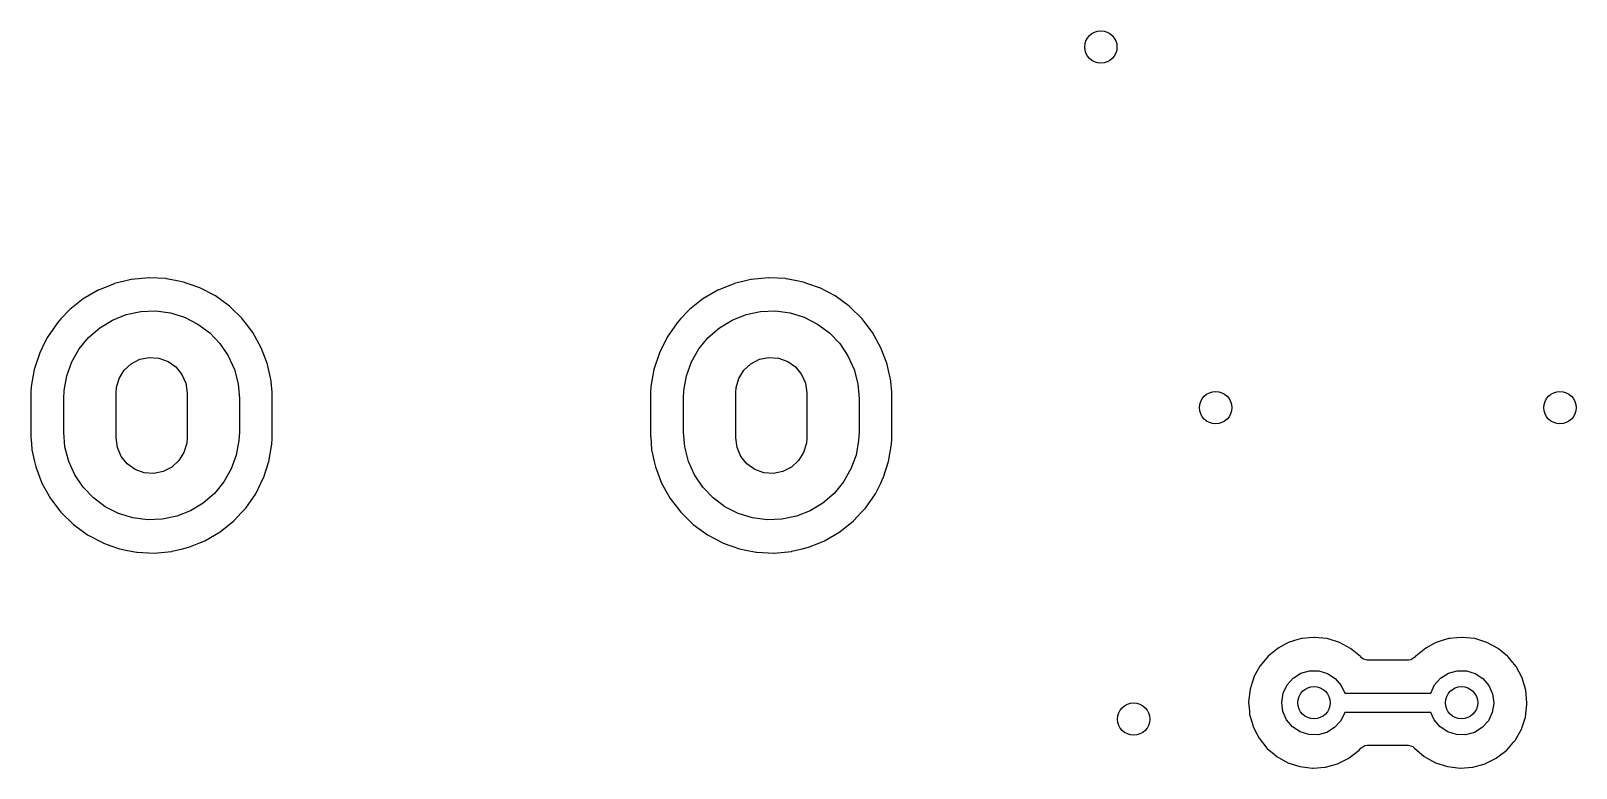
# Model space of a CAD drawing. Extents: x 108 to 192, y -154 to -46.
# Drawn here: x 122.87 to 146.81, y -104.64 to -93.22 of the extents above; entities that cross this region are included whole.
import ezdxf

# ---------------------------------------------------------------- set-up
doc = ezdxf.new("R2010")
doc.units = 0
doc.layers.add('BLACK', color=7, linetype='CONTINUOUS')

msp = doc.modelspace()

# ---------------------------------------------------------------- linework, layer by layer
at = {"layer": 'BLACK', "linetype": 'CONTINUOUS'}
for p, q in [((124.16, -97.1389), (123.917, -97.2373)), ((124.164, -97.1372), (124.16, -97.1389)), ((124.16, -97.1389), (124.16, -97.1389)), ((124.319, -97.0994), (124.164, -97.1372)), ((124.423, -97.0738), (124.319, -97.0994)), ((124.428, -97.0727), (124.423, -97.0738)), ((124.423, -97.0738), (124.423, -97.0738)), ((124.697, -97.047), (124.428, -97.0727)), ((124.702, -97.0472), (124.697, -97.047)), ((124.964, -97.0602), (124.702, -97.0472)), ((124.702, -97.0472), (124.702, -97.0472)), ((124.968, -97.0605), (124.964, -97.0602)), ((124.964, -97.0602), (124.964, -97.0602)), ((124.973, -97.0613), (124.968, -97.0605)), ((125.136, -97.0936), (124.973, -97.0613)), ((124.973, -97.0613), (124.973, -97.0613)), ((125.234, -97.1129), (125.136, -97.0936)), ((125.308, -97.1389), (125.234, -97.1129)), ((125.486, -97.2017), (125.308, -97.1389)), ((133.76, -97.1389), (133.517, -97.2373)), ((133.764, -97.1372), (133.76, -97.1389)), ((133.76, -97.1389), (133.76, -97.1389)), ((133.919, -97.0994), (133.764, -97.1372)), ((134.023, -97.0738), (133.919, -97.0994)), ((134.028, -97.0727), (134.023, -97.0738)), ((134.023, -97.0738), (134.023, -97.0738)), ((134.297, -97.047), (134.028, -97.0727)), ((134.302, -97.0472), (134.297, -97.047)), ((134.564, -97.0602), (134.302, -97.0472)), ((134.302, -97.0472), (134.302, -97.0472)), ((134.568, -97.0605), (134.564, -97.0602)), ((134.564, -97.0602), (134.564, -97.0602)), ((134.573, -97.0613), (134.568, -97.0605)), ((134.736, -97.0936), (134.573, -97.0613)), ((134.573, -97.0613), (134.573, -97.0613)), ((134.834, -97.1129), (134.736, -97.0936)), ((134.908, -97.1389), (134.834, -97.1129)), ((135.086, -97.2017), (134.908, -97.1389)), ((123.628, -97.4164), (123.474, -97.54)), ((123.679, -97.376), (123.628, -97.4164)), ((123.913, -97.239), (123.679, -97.376)), ((123.917, -97.2373), (123.913, -97.239)), ((125.49, -97.2032), (125.486, -97.2017)), ((125.486, -97.2017), (125.486, -97.2017)), ((125.73, -97.3295), (125.49, -97.2032)), ((125.949, -97.489), (125.73, -97.3295)), ((133.228, -97.4164), (133.074, -97.54)), ((133.279, -97.376), (133.228, -97.4164)), ((133.513, -97.239), (133.279, -97.376)), ((133.517, -97.2373), (133.513, -97.239)), ((135.09, -97.2032), (135.086, -97.2017)), ((135.086, -97.2017), (135.086, -97.2017)), ((135.33, -97.3295), (135.09, -97.2032)), ((135.549, -97.489), (135.33, -97.3295)), ((123.464, -97.5487), (123.336, -97.6852)), ((123.467, -97.5454), (123.464, -97.5487)), ((123.474, -97.54), (123.467, -97.5454)), ((124.135, -97.7018), (124.349, -97.6174)), ((124.349, -97.6174), (124.574, -97.5701)), ((124.574, -97.5701), (124.804, -97.5615)), ((124.804, -97.5615), (125.032, -97.5917)), ((125.032, -97.5917), (125.252, -97.6599)), ((125.252, -97.6599), (125.457, -97.7641)), ((125.967, -97.5063), (125.949, -97.489)), ((126.14, -97.6751), (125.967, -97.5063)), ((133.064, -97.5487), (132.936, -97.6852)), ((133.067, -97.5454), (133.064, -97.5487)), ((133.074, -97.54), (133.067, -97.5454)), ((133.735, -97.7018), (133.949, -97.6174)), ((133.949, -97.6174), (134.174, -97.5701)), ((134.174, -97.5701), (134.404, -97.5615)), ((134.404, -97.5615), (134.632, -97.5917)), ((134.632, -97.5917), (134.852, -97.6599)), ((134.852, -97.6599), (135.057, -97.7641)), ((135.567, -97.5063), (135.549, -97.489)), ((135.74, -97.6751), (135.567, -97.5063)), ((123.282, -97.7435), (123.127, -97.9663)), ((123.336, -97.6852), (123.282, -97.7435)), ((123.765, -97.9719), (123.939, -97.8211)), ((123.939, -97.8211), (124.135, -97.7018)), ((125.457, -97.7641), (125.641, -97.9014)), ((125.641, -97.9014), (125.8, -98.0678)), ((126.143, -97.6786), (126.14, -97.6751)), ((126.146, -97.6822), (126.143, -97.6786)), ((126.196, -97.7473), (126.146, -97.6822)), ((126.146, -97.6822), (126.146, -97.6822)), ((126.308, -97.8941), (126.196, -97.7473)), ((126.439, -98.1312), (126.308, -97.8941)), ((132.882, -97.7435), (132.727, -97.9663)), ((132.936, -97.6852), (132.882, -97.7435)), ((133.365, -97.9719), (133.539, -97.8211)), ((133.539, -97.8211), (133.735, -97.7018)), ((135.057, -97.7641), (135.241, -97.9014)), ((135.241, -97.9014), (135.4, -98.0678)), ((135.743, -97.6786), (135.74, -97.6751)), ((135.746, -97.6822), (135.743, -97.6786)), ((135.796, -97.7473), (135.746, -97.6822)), ((135.746, -97.6822), (135.746, -97.6822)), ((135.908, -97.8941), (135.796, -97.7473)), ((136.039, -98.1312), (135.908, -97.8941)), ((123.043, -98.1355), (123.007, -98.2091)), ((123.125, -97.9704), (123.043, -98.1355)), ((123.127, -97.9663), (123.125, -97.9704)), ((123.125, -97.9704), (123.125, -97.9704)), ((123.619, -98.1497), (123.765, -97.9719)), ((125.8, -98.0678), (125.928, -98.2586)), ((126.535, -98.3848), (126.439, -98.1312)), ((132.643, -98.1355), (132.607, -98.2091)), ((132.725, -97.9704), (132.643, -98.1355)), ((132.727, -97.9663), (132.725, -97.9704)), ((132.725, -97.9704), (132.725, -97.9704)), ((133.219, -98.1497), (133.365, -97.9719)), ((135.4, -98.0678), (135.528, -98.2586)), ((136.135, -98.3848), (136.039, -98.1312)), ((123.007, -98.2091), (122.922, -98.4668)), ((123.427, -98.5657), (123.505, -98.3495)), ((123.505, -98.3495), (123.619, -98.1497)), ((124.316, -98.4794), (124.426, -98.3784)), ((124.426, -98.3784), (124.559, -98.3106)), ((124.559, -98.3106), (124.705, -98.2811)), ((124.705, -98.2811), (124.854, -98.292)), ((124.854, -98.292), (124.995, -98.3426)), ((124.995, -98.3426), (125.117, -98.4291)), ((125.928, -98.2586), (126.023, -98.4683)), ((132.607, -98.2091), (132.522, -98.4668)), ((133.027, -98.5657), (133.105, -98.3495)), ((133.105, -98.3495), (133.219, -98.1497)), ((133.916, -98.4794), (134.026, -98.3784)), ((134.026, -98.3784), (134.159, -98.3106)), ((134.159, -98.3106), (134.305, -98.2811)), ((134.305, -98.2811), (134.454, -98.292)), ((134.454, -98.292), (134.595, -98.3426)), ((134.595, -98.3426), (134.717, -98.4291)), ((135.528, -98.2586), (135.623, -98.4683)), ((122.922, -98.4668), (122.876, -98.7339)), ((123.386, -98.792), (123.427, -98.5657)), ((124.196, -98.7497), (124.238, -98.6063)), ((124.238, -98.6063), (124.316, -98.4794)), ((125.117, -98.4291), (125.21, -98.5451)), ((125.21, -98.5451), (125.27, -98.6821)), ((126.023, -98.4683), (126.081, -98.6909)), ((126.536, -98.3892), (126.535, -98.3848)), ((126.593, -98.6451), (126.536, -98.3892)), ((126.536, -98.3892), (126.536, -98.3892)), ((132.522, -98.4668), (132.476, -98.7339)), ((132.986, -98.792), (133.027, -98.5657)), ((133.796, -98.7497), (133.838, -98.6063)), ((133.838, -98.6063), (133.916, -98.4794)), ((134.717, -98.4291), (134.81, -98.5451)), ((134.81, -98.5451), (134.87, -98.6821)), ((135.623, -98.4683), (135.681, -98.6909)), ((136.136, -98.3892), (136.135, -98.3848)), ((136.193, -98.6451), (136.136, -98.3892)), ((136.136, -98.3892), (136.136, -98.3892)), ((122.876, -98.7339), (122.871, -98.8196)), ((122.871, -98.8196), (122.871, -99.5089)), ((123.38, -98.92), (123.386, -98.792)), ((124.19, -98.83), (124.196, -98.7497)), ((124.19, -99.53), (124.19, -98.83)), ((125.27, -98.6821), (125.29, -98.83)), ((125.29, -98.83), (125.29, -99.53)), ((126.081, -98.6909), (126.1, -98.92)), ((126.594, -98.6495), (126.593, -98.6451)), ((126.594, -98.6541), (126.594, -98.6495)), ((126.606, -98.8212), (126.594, -98.6541)), ((126.608, -98.8511), (126.606, -98.8212)), ((126.608, -99.5404), (126.608, -98.8511)), ((132.476, -98.7339), (132.471, -98.8196)), ((132.471, -98.8196), (132.471, -99.5089)), ((132.98, -98.92), (132.986, -98.792)), ((133.79, -98.83), (133.796, -98.7497)), ((133.79, -99.53), (133.79, -98.83)), ((134.87, -98.6821), (134.89, -98.83)), ((134.89, -98.83), (134.89, -99.53)), ((135.681, -98.6909), (135.7, -98.92)), ((136.194, -98.6495), (136.193, -98.6451)), ((136.194, -98.6541), (136.194, -98.6495)), ((136.206, -98.8212), (136.194, -98.6541)), ((136.208, -98.8511), (136.206, -98.8212)), ((136.208, -99.5404), (136.208, -98.8511)), ((123.38, -99.44), (123.38, -98.92)), ((126.1, -98.92), (126.1, -99.44)), ((132.98, -99.44), (132.98, -98.92)), ((135.7, -98.92), (135.7, -99.44)), ((122.871, -99.5089), (122.872, -99.5112)), ((122.872, -99.5112), (122.88, -99.6222)), ((122.872, -99.5112), (122.872, -99.5112)), ((123.399, -99.6691), (123.38, -99.44)), ((124.21, -99.6779), (124.19, -99.53)), ((125.29, -99.53), (125.284, -99.6103)), ((126.094, -99.568), (126.053, -99.7943)), ((126.1, -99.44), (126.094, -99.568)), ((126.604, -99.6261), (126.608, -99.5404)), ((132.471, -99.5089), (132.472, -99.5112)), ((132.472, -99.5112), (132.48, -99.6222)), ((132.472, -99.5112), (132.472, -99.5112)), ((132.999, -99.6691), (132.98, -99.44)), ((133.81, -99.6779), (133.79, -99.53)), ((134.89, -99.53), (134.884, -99.6103)), ((135.694, -99.568), (135.653, -99.7943)), ((135.7, -99.44), (135.694, -99.568)), ((136.204, -99.6261), (136.208, -99.5404)), ((122.88, -99.6222), (122.886, -99.7105)), ((122.886, -99.7105), (122.887, -99.7149)), ((122.887, -99.7149), (122.887, -99.7149)), ((122.887, -99.7149), (122.926, -99.8932)), ((123.457, -99.8917), (123.399, -99.6691)), ((124.27, -99.8149), (124.21, -99.6779)), ((124.363, -99.9309), (124.27, -99.8149)), ((125.242, -99.7537), (125.164, -99.8806)), ((125.284, -99.6103), (125.242, -99.7537)), ((126.053, -99.7943), (125.975, -100.01)), ((126.558, -99.8932), (126.604, -99.6261)), ((132.48, -99.6222), (132.486, -99.7105)), ((132.486, -99.7105), (132.487, -99.7149)), ((132.487, -99.7149), (132.487, -99.7149)), ((132.487, -99.7149), (132.526, -99.8932)), ((133.057, -99.8917), (132.999, -99.6691)), ((133.87, -99.8149), (133.81, -99.6779)), ((133.963, -99.9309), (133.87, -99.8149)), ((134.842, -99.7537), (134.764, -99.8806)), ((134.884, -99.6103), (134.842, -99.7537)), ((135.653, -99.7943), (135.575, -100.01)), ((136.158, -99.8932), (136.204, -99.6261)), ((122.926, -99.8932), (122.945, -99.9752)), ((122.945, -99.9752), (123.041, -100.229)), ((123.552, -100.101), (123.457, -99.8917)), ((124.485, -100.017), (124.363, -99.9309)), ((124.626, -100.068), (124.485, -100.017)), ((124.921, -100.049), (124.775, -100.079)), ((125.054, -99.9816), (124.921, -100.049)), ((125.164, -99.8806), (125.054, -99.9816)), ((125.975, -100.01), (125.861, -100.21)), ((126.473, -100.151), (126.558, -99.8932)), ((132.526, -99.8932), (132.545, -99.9752)), ((132.545, -99.9752), (132.641, -100.229)), ((133.152, -100.101), (133.057, -99.8917)), ((134.085, -100.017), (133.963, -99.9309)), ((134.226, -100.068), (134.085, -100.017)), ((134.521, -100.049), (134.375, -100.079)), ((134.654, -99.9816), (134.521, -100.049)), ((134.764, -99.8806), (134.654, -99.9816)), ((135.575, -100.01), (135.461, -100.21)), ((136.073, -100.151), (136.158, -99.8932)), ((123.041, -100.229), (123.172, -100.466)), ((123.68, -100.292), (123.552, -100.101)), ((123.839, -100.459), (123.68, -100.292)), ((124.775, -100.079), (124.626, -100.068)), ((125.861, -100.21), (125.715, -100.388)), ((126.353, -100.394), (126.435, -100.229)), ((126.435, -100.229), (126.471, -100.155)), ((126.471, -100.155), (126.473, -100.151)), ((126.471, -100.155), (126.471, -100.155)), ((132.641, -100.229), (132.772, -100.466)), ((133.28, -100.292), (133.152, -100.101)), ((133.439, -100.459), (133.28, -100.292)), ((134.375, -100.079), (134.226, -100.068)), ((135.461, -100.21), (135.315, -100.388)), ((135.953, -100.394), (136.035, -100.229)), ((136.035, -100.229), (136.071, -100.155)), ((136.071, -100.155), (136.073, -100.151)), ((136.071, -100.155), (136.071, -100.155)), ((123.172, -100.466), (123.337, -100.681)), ((124.023, -100.596), (123.839, -100.459)), ((125.715, -100.388), (125.541, -100.539)), ((126.198, -100.616), (126.353, -100.394)), ((132.772, -100.466), (132.937, -100.681)), ((133.623, -100.596), (133.439, -100.459)), ((135.315, -100.388), (135.141, -100.539)), ((135.798, -100.616), (135.953, -100.394)), ((123.337, -100.681), (123.531, -100.871)), ((124.228, -100.7), (124.023, -100.596)), ((124.448, -100.768), (124.228, -100.7)), ((124.676, -100.798), (124.448, -100.768)), ((125.131, -100.743), (124.906, -100.79)), ((125.345, -100.658), (125.131, -100.743)), ((125.541, -100.539), (125.345, -100.658)), ((126.013, -100.815), (126.134, -100.685)), ((126.134, -100.685), (126.195, -100.62)), ((126.195, -100.62), (126.198, -100.616)), ((126.195, -100.62), (126.195, -100.62)), ((132.937, -100.681), (133.131, -100.871)), ((133.828, -100.7), (133.623, -100.596)), ((134.048, -100.768), (133.828, -100.7)), ((134.276, -100.798), (134.048, -100.768)), ((134.731, -100.743), (134.506, -100.79)), ((134.945, -100.658), (134.731, -100.743)), ((135.141, -100.539), (134.945, -100.658)), ((135.613, -100.815), (135.734, -100.685)), ((135.734, -100.685), (135.795, -100.62)), ((135.795, -100.62), (135.798, -100.616)), ((135.795, -100.62), (135.795, -100.62)), ((123.531, -100.871), (123.75, -101.031)), ((124.906, -100.79), (124.676, -100.798)), ((125.567, -101.121), (125.801, -100.984)), ((125.801, -100.984), (126.013, -100.815)), ((133.131, -100.871), (133.35, -101.031)), ((134.506, -100.79), (134.276, -100.798)), ((135.167, -101.121), (135.401, -100.984)), ((135.401, -100.984), (135.613, -100.815)), ((123.75, -101.031), (123.99, -101.157)), ((123.99, -101.157), (123.994, -101.158)), ((123.994, -101.158), (123.994, -101.158)), ((123.994, -101.158), (124.127, -101.205)), ((124.127, -101.205), (124.246, -101.247)), ((124.246, -101.247), (124.344, -101.266)), ((125.057, -101.286), (125.217, -101.247)), ((125.217, -101.247), (125.316, -101.223)), ((125.316, -101.223), (125.475, -101.158)), ((125.475, -101.158), (125.563, -101.123)), ((125.563, -101.123), (125.567, -101.121)), ((125.563, -101.123), (125.563, -101.123)), ((133.35, -101.031), (133.59, -101.157)), ((133.59, -101.157), (133.594, -101.158)), ((133.594, -101.158), (133.594, -101.158)), ((133.594, -101.158), (133.727, -101.205)), ((133.727, -101.205), (133.846, -101.247)), ((133.846, -101.247), (133.944, -101.266)), ((134.657, -101.286), (134.817, -101.247)), ((134.817, -101.247), (134.916, -101.223)), ((134.916, -101.223), (135.075, -101.158)), ((135.075, -101.158), (135.163, -101.123)), ((135.163, -101.123), (135.167, -101.121)), ((135.163, -101.123), (135.163, -101.123)), ((124.344, -101.266), (124.507, -101.299)), ((124.507, -101.299), (124.507, -101.299)), ((124.507, -101.299), (124.512, -101.3)), ((124.512, -101.3), (124.516, -101.3)), ((124.516, -101.3), (124.516, -101.3)), ((124.516, -101.3), (124.778, -101.313)), ((124.778, -101.313), (124.778, -101.313)), ((124.778, -101.313), (124.783, -101.313)), ((124.783, -101.313), (125.052, -101.287)), ((125.052, -101.287), (125.057, -101.286)), ((125.057, -101.286), (125.057, -101.286)), ((133.944, -101.266), (134.107, -101.299)), ((134.107, -101.299), (134.107, -101.299)), ((134.107, -101.299), (134.112, -101.3)), ((134.112, -101.3), (134.116, -101.3)), ((134.116, -101.3), (134.116, -101.3)), ((134.116, -101.3), (134.378, -101.313)), ((134.378, -101.313), (134.378, -101.313)), ((134.378, -101.313), (134.383, -101.313)), ((134.383, -101.313), (134.652, -101.287)), ((134.652, -101.287), (134.657, -101.286)), ((134.657, -101.286), (134.657, -101.286)), ((142.447, -102.669), (142.368, -102.692)), ((142.552, -102.638), (142.447, -102.669)), ((142.558, -102.637), (142.552, -102.638)), ((142.552, -102.638), (142.552, -102.638)), ((142.564, -102.636), (142.558, -102.637)), ((142.673, -102.626), (142.564, -102.636)), ((142.564, -102.636), (142.564, -102.636)), ((142.755, -102.619), (142.673, -102.626)), ((142.761, -102.619), (142.755, -102.619)), ((142.946, -102.639), (142.761, -102.619)), ((142.761, -102.619), (142.761, -102.619)), ((142.952, -102.639), (142.946, -102.639)), ((142.946, -102.639), (142.946, -102.639)), ((143.141, -102.698), (142.952, -102.639)), ((144.733, -102.669), (144.654, -102.692)), ((144.838, -102.638), (144.733, -102.669)), ((144.844, -102.637), (144.838, -102.638)), ((144.838, -102.638), (144.838, -102.638)), ((144.85, -102.636), (144.844, -102.637)), ((144.959, -102.626), (144.85, -102.636)), ((144.85, -102.636), (144.85, -102.636)), ((145.041, -102.619), (144.959, -102.626)), ((145.047, -102.619), (145.041, -102.619)), ((145.232, -102.639), (145.047, -102.619)), ((145.047, -102.619), (145.047, -102.619)), ((145.238, -102.639), (145.232, -102.639)), ((145.232, -102.639), (145.232, -102.639)), ((145.427, -102.698), (145.238, -102.639)), ((142.039, -102.908), (141.912, -103.059)), ((142.193, -102.784), (142.039, -102.908)), ((142.312, -102.722), (142.193, -102.784)), ((142.363, -102.695), (142.312, -102.722)), ((142.368, -102.692), (142.363, -102.695)), ((142.363, -102.695), (142.363, -102.695)), ((143.315, -102.792), (143.141, -102.698)), ((143.319, -102.796), (143.315, -102.792)), ((143.338, -102.811), (143.319, -102.796)), ((143.319, -102.796), (143.319, -102.796)), ((143.467, -102.918), (143.338, -102.811)), ((143.471, -102.923), (143.467, -102.918)), ((143.475, -102.927), (143.471, -102.923)), ((143.471, -102.923), (143.471, -102.923)), ((143.504, -102.953), (143.475, -102.927)), ((144.308, -102.928), (144.249, -102.968)), ((144.321, -102.913), (144.308, -102.928)), ((144.325, -102.908), (144.321, -102.913)), ((144.479, -102.784), (144.325, -102.908)), ((144.598, -102.722), (144.479, -102.784)), ((144.649, -102.695), (144.598, -102.722)), ((144.654, -102.692), (144.649, -102.695)), ((144.649, -102.695), (144.649, -102.695)), ((145.601, -102.792), (145.427, -102.698)), ((145.605, -102.796), (145.601, -102.792)), ((145.747, -102.913), (145.605, -102.796)), ((145.605, -102.796), (145.605, -102.796)), ((145.753, -102.918), (145.747, -102.913)), ((145.757, -102.923), (145.753, -102.918)), ((145.777, -102.947), (145.757, -102.923)), ((145.757, -102.923), (145.757, -102.923)), ((141.863, -103.148), (141.817, -103.233)), ((141.909, -103.065), (141.863, -103.148)), ((141.912, -103.059), (141.909, -103.065)), ((141.909, -103.065), (141.909, -103.065)), ((142.544, -103.176), (142.68, -103.137)), ((142.68, -103.137), (142.822, -103.137)), ((142.822, -103.137), (142.958, -103.178)), ((143.572, -102.974), (143.504, -102.953)), ((144.211, -102.974), (143.572, -102.974)), ((144.249, -102.968), (144.211, -102.974)), ((144.83, -103.176), (144.966, -103.137)), ((144.966, -103.137), (145.108, -103.137)), ((145.108, -103.137), (145.244, -103.178)), ((145.878, -103.071), (145.777, -102.947)), ((145.971, -103.246), (145.878, -103.071)), ((141.788, -103.321), (141.757, -103.421)), ((141.815, -103.239), (141.788, -103.321)), ((141.817, -103.233), (141.815, -103.239)), ((141.815, -103.239), (141.815, -103.239)), ((142.27, -103.486), (142.33, -103.357)), ((142.33, -103.357), (142.424, -103.251)), ((142.424, -103.251), (142.544, -103.176)), ((142.958, -103.178), (143.077, -103.255)), ((143.077, -103.255), (143.169, -103.363)), ((143.169, -103.363), (143.224, -103.482)), ((144.558, -103.482), (144.616, -103.357)), ((144.616, -103.357), (144.71, -103.251)), ((144.71, -103.251), (144.83, -103.176)), ((145.244, -103.178), (145.363, -103.255)), ((145.363, -103.255), (145.455, -103.363)), ((145.455, -103.363), (145.514, -103.492)), ((145.994, -103.321), (145.971, -103.246)), ((146.007, -103.364), (145.994, -103.321)), ((146.024, -103.422), (146.007, -103.364)), ((141.757, -103.421), (141.735, -103.618)), ((141.735, -103.618), (141.735, -103.624)), ((141.735, -103.624), (141.747, -103.762)), ((142.248, -103.626), (142.27, -103.486)), ((142.266, -103.766), (142.248, -103.626)), ((143.224, -103.482), (144.558, -103.482)), ((145.534, -103.644), (145.51, -103.784)), ((145.514, -103.492), (145.534, -103.632)), ((145.534, -103.632), (145.534, -103.644)), ((146.028, -103.435), (146.024, -103.422)), ((146.047, -103.632), (146.028, -103.435)), ((146.047, -103.66), (146.047, -103.632)), ((141.747, -103.762), (141.751, -103.815)), ((141.751, -103.815), (141.765, -103.862)), ((141.765, -103.862), (141.803, -103.996)), ((142.324, -103.896), (142.266, -103.766)), ((143.224, -103.784), (143.163, -103.912)), ((143.225, -103.782), (143.224, -103.784)), ((144.559, -103.782), (143.225, -103.782)), ((144.61, -103.896), (144.559, -103.782)), ((145.51, -103.784), (145.449, -103.912)), ((145.96, -104.044), (146.022, -103.857)), ((146.022, -103.857), (146.047, -103.66)), ((141.803, -103.996), (141.806, -104.005)), ((141.806, -104.005), (141.809, -104.011)), ((141.809, -104.011), (141.843, -104.077)), ((141.843, -104.077), (141.896, -104.181)), ((142.415, -104.005), (142.324, -103.896)), ((142.533, -104.083), (142.415, -104.005)), ((142.668, -104.126), (142.533, -104.083)), ((142.947, -104.091), (142.81, -104.128)), ((143.067, -104.017), (142.947, -104.091)), ((143.163, -103.912), (143.067, -104.017)), ((144.701, -104.005), (144.61, -103.896)), ((144.819, -104.083), (144.701, -104.005)), ((144.954, -104.126), (144.819, -104.083)), ((145.233, -104.091), (145.096, -104.128)), ((145.353, -104.017), (145.233, -104.091)), ((145.449, -103.912), (145.353, -104.017)), ((145.862, -104.216), (145.96, -104.044)), ((141.896, -104.181), (142.019, -104.336)), ((142.019, -104.336), (142.024, -104.34)), ((142.024, -104.34), (142.024, -104.34)), ((142.024, -104.34), (142.106, -104.41)), ((142.81, -104.128), (142.668, -104.126)), ((143.447, -104.366), (143.474, -104.334)), ((143.474, -104.334), (143.534, -104.296)), ((143.534, -104.296), (143.57, -104.29)), ((143.57, -104.29), (144.208, -104.29)), ((144.208, -104.29), (144.277, -104.311)), ((144.277, -104.311), (144.299, -104.329)), ((144.299, -104.329), (144.301, -104.331)), ((144.301, -104.331), (144.305, -104.336)), ((144.305, -104.336), (144.456, -104.464)), ((145.096, -104.128), (144.954, -104.126)), ((145.733, -104.366), (145.839, -104.243)), ((145.839, -104.243), (145.858, -104.221)), ((145.858, -104.221), (145.862, -104.216)), ((145.858, -104.221), (145.858, -104.221)), ((142.106, -104.41), (142.17, -104.464)), ((142.17, -104.464), (142.342, -104.561)), ((142.342, -104.561), (142.53, -104.622)), ((142.924, -104.63), (143.114, -104.577)), ((143.114, -104.577), (143.12, -104.574)), ((143.12, -104.574), (143.285, -104.49)), ((143.12, -104.574), (143.12, -104.574)), ((143.285, -104.49), (143.291, -104.488)), ((143.285, -104.49), (143.285, -104.49)), ((143.291, -104.488), (143.447, -104.366)), ((144.456, -104.464), (144.628, -104.561)), ((144.628, -104.561), (144.816, -104.622)), ((145.21, -104.63), (145.4, -104.577)), ((145.4, -104.577), (145.406, -104.574)), ((145.406, -104.574), (145.571, -104.49)), ((145.406, -104.574), (145.406, -104.574)), ((145.571, -104.49), (145.577, -104.488)), ((145.571, -104.49), (145.571, -104.49)), ((145.577, -104.488), (145.733, -104.366)), ((142.53, -104.622), (142.727, -104.645)), ((142.727, -104.645), (142.733, -104.645)), ((142.733, -104.645), (142.918, -104.63)), ((142.733, -104.645), (142.733, -104.645)), ((142.918, -104.63), (142.918, -104.63)), ((142.918, -104.63), (142.924, -104.63)), ((144.816, -104.622), (145.013, -104.645)), ((145.013, -104.645), (145.019, -104.645)), ((145.019, -104.645), (145.204, -104.63)), ((145.019, -104.645), (145.019, -104.645)), ((145.204, -104.63), (145.204, -104.63)), ((145.204, -104.63), (145.21, -104.63))]:
    msp.add_line(p, q, dxfattribs=at)
at = {"layer": 'BLACK'}
for centre in [(139.446, -93.472), (141.224, -99.06), (146.558, -99.06), (142.748, -103.632), (145.034, -103.632), (139.954, -103.886)]:
    msp.add_circle(centre, 0.25, dxfattribs=at)

doc.saveas('drawing.dxf')
